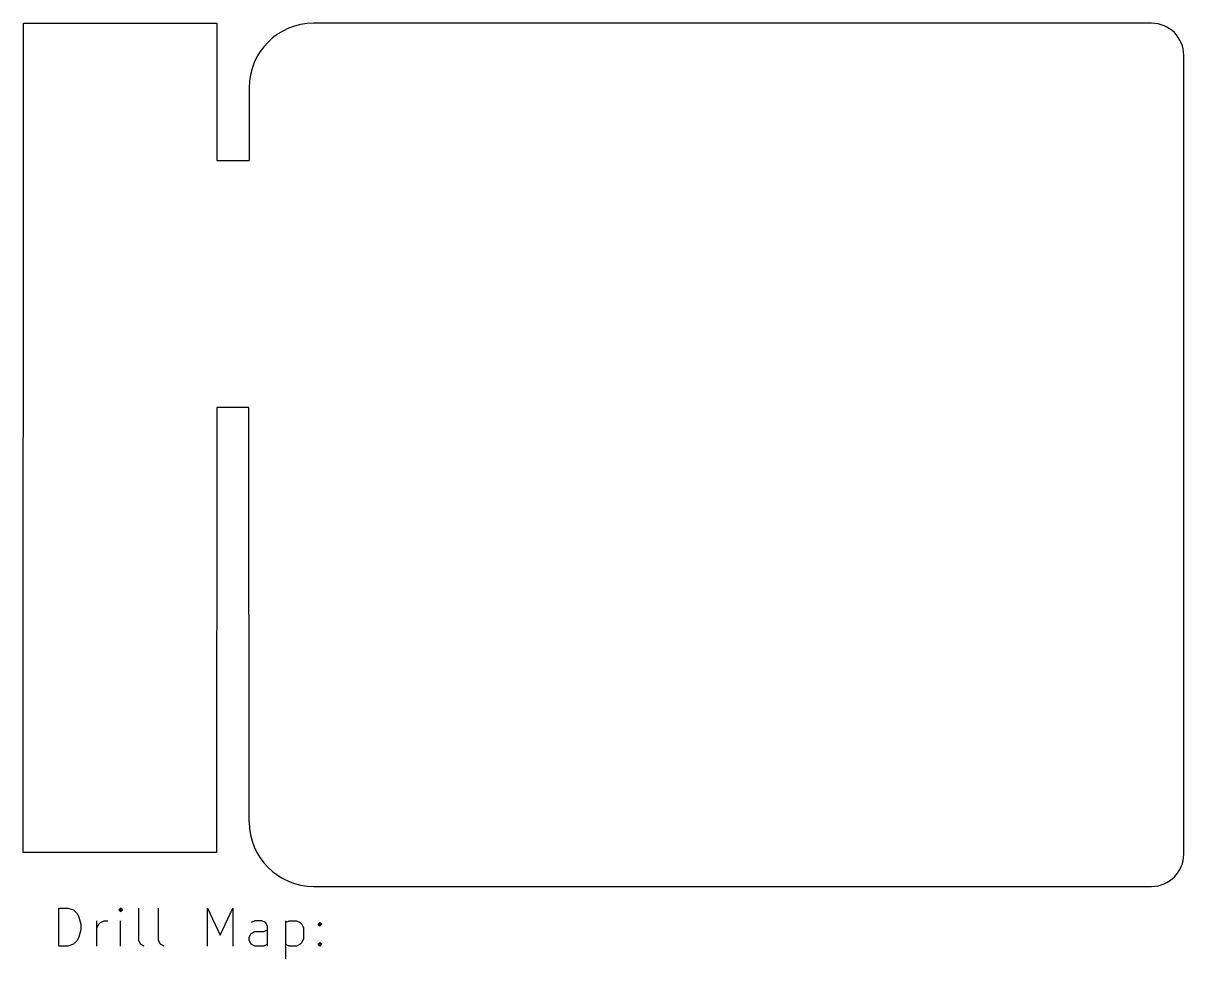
# Model space of a CAD drawing. Extents: x 3.8 to 7.4, y -4.02 to -1.12.
import ezdxf

# ---------------------------------------------------------------- set-up
doc = ezdxf.new("R2010")
doc.units = 0
doc.header["$MEASUREMENT"] = 0
doc.layers.add('BLACK', color=7, linetype='CONTINUOUS')

msp = doc.modelspace()

# ---------------------------------------------------------------- linework, layer by layer
at = {"layer": 'BLACK', "linetype": 'CONTINUOUS'}
for p, q in [((3.79585, -3.69405), (3.79685, -1.12205)), ((3.79685, -1.12205), (4.39685, -1.12205)), ((4.39685, -1.12205), (4.39685, -1.54805)), ((7.29685, -1.12205), (4.69685, -1.12205)), ((7.39685, -3.69921), (7.39685, -1.22205)), ((4.49685, -1.32205), (4.49685, -1.54805)), ((4.39685, -1.54805), (4.49685, -1.54805)), ((4.39685, -2.31405), (4.39585, -3.69405)), ((4.49585, -2.31405), (4.39683, -2.31405)), ((4.49685, -3.59921), (4.49587, -2.31405)), ((4.39585, -3.69405), (3.79585, -3.69405)), ((4.69685, -3.79921), (7.29685, -3.79921)), ((3.90665, -3.98453), (3.90665, -3.86642)), ((3.90665, -3.86642), (3.93477, -3.86642)), ((3.93477, -3.86642), (3.95164, -3.87205)), ((3.95164, -3.87205), (3.96289, -3.8833)), ((3.96289, -3.8833), (3.96852, -3.89454)), ((4.09788, -3.86642), (4.09225, -3.87205)), ((4.09225, -3.87205), (4.09788, -3.87767)), ((4.1035, -3.87205), (4.09788, -3.86642)), ((4.09788, -3.86642), (4.09788, -3.87767)), ((4.09788, -3.87767), (4.1035, -3.87205)), ((4.15412, -3.96766), (4.15412, -3.86642)), ((4.21599, -3.96766), (4.21599, -3.86642)), ((4.36784, -3.98453), (4.36784, -3.86642)), ((4.36784, -3.86642), (4.40721, -3.95079)), ((4.40721, -3.95079), (4.44658, -3.86642)), ((4.44658, -3.86642), (4.44658, -3.98453)), ((3.96852, -3.89454), (3.97414, -3.91704)), ((3.97414, -3.91704), (3.97414, -3.93391)), ((4.02476, -3.98453), (4.02476, -3.90579)), ((4.02476, -3.92829), (4.03038, -3.91704)), ((4.03038, -3.91704), (4.03601, -3.91142)), ((4.03601, -3.91142), (4.04726, -3.90579)), ((4.04726, -3.90579), (4.05851, -3.90579)), ((4.09788, -3.98453), (4.09788, -3.90579)), ((4.51407, -3.90579), (4.50282, -3.91142)), ((4.53657, -3.90579), (4.51407, -3.90579)), ((4.54782, -3.91142), (4.53657, -3.90579)), ((4.55344, -3.92267), (4.54782, -3.91142)), ((4.55344, -3.98453), (4.55344, -3.92267)), ((4.60969, -3.90579), (4.60969, -4.0239)), ((4.60969, -3.91142), (4.62093, -3.90579)), ((4.62093, -3.90579), (4.64343, -3.90579)), ((4.64343, -3.90579), (4.65468, -3.91142)), ((4.65468, -3.91142), (4.6603, -3.91704)), ((4.6603, -3.91704), (4.66593, -3.92829)), ((4.71092, -3.91704), (4.71655, -3.91142)), ((4.71655, -3.92267), (4.71092, -3.91704)), ((4.71655, -3.91142), (4.72217, -3.91704)), ((4.71655, -3.91142), (4.71655, -3.92267)), ((4.72217, -3.91704), (4.71655, -3.92267)), ((3.96852, -3.95641), (3.96289, -3.96766)), ((3.97414, -3.93391), (3.96852, -3.95641)), ((4.4972, -3.95641), (4.50282, -3.94516)), ((4.4972, -3.96766), (4.4972, -3.95641)), ((4.50282, -3.94516), (4.51407, -3.93954)), ((4.51407, -3.93954), (4.54219, -3.93954)), ((4.54219, -3.93954), (4.55344, -3.93391)), ((4.66593, -3.92829), (4.66593, -3.96204)), ((3.93477, -3.98453), (3.90665, -3.98453)), ((3.95164, -3.97891), (3.93477, -3.98453)), ((3.96289, -3.96766), (3.95164, -3.97891)), ((4.15974, -3.97891), (4.15412, -3.96766)), ((4.17099, -3.98453), (4.15974, -3.97891)), ((4.22161, -3.97891), (4.21599, -3.96766)), ((4.23286, -3.98453), (4.22161, -3.97891)), ((4.50282, -3.97891), (4.4972, -3.96766)), ((4.51407, -3.98453), (4.50282, -3.97891)), ((4.54219, -3.98453), (4.51407, -3.98453)), ((4.55344, -3.97891), (4.54219, -3.98453)), ((4.62093, -3.98453), (4.60969, -3.97891)), ((4.64343, -3.98453), (4.62093, -3.98453)), ((4.65468, -3.97891), (4.64343, -3.98453)), ((4.6603, -3.97328), (4.65468, -3.97891)), ((4.66593, -3.96204), (4.6603, -3.97328)), ((4.71092, -3.97891), (4.71655, -3.97328)), ((4.71655, -3.98453), (4.71092, -3.97891)), ((4.71655, -3.97328), (4.72217, -3.97891)), ((4.71655, -3.97328), (4.71655, -3.98453)), ((4.72217, -3.97891), (4.71655, -3.98453))]:
    msp.add_line(p, q, dxfattribs=at)
at = {"layer": 'BLACK'}
for centre, radius, start, end in [((4.69685, -1.32205), 0.2, 90, 180), ((7.29685, -1.22205), 0.1, 0, 90), ((4.69685, -3.59921), 0.2, 180, 270), ((7.29685, -3.69921), 0.1, -90, 0)]:
    msp.add_arc(centre, radius, start, end, dxfattribs=at)

doc.saveas('drawing.dxf')
